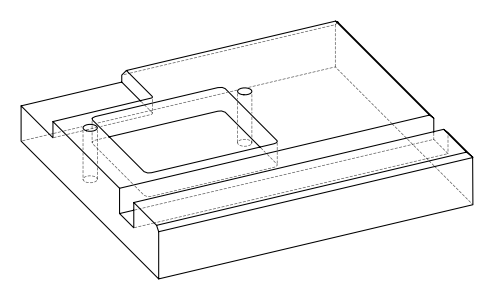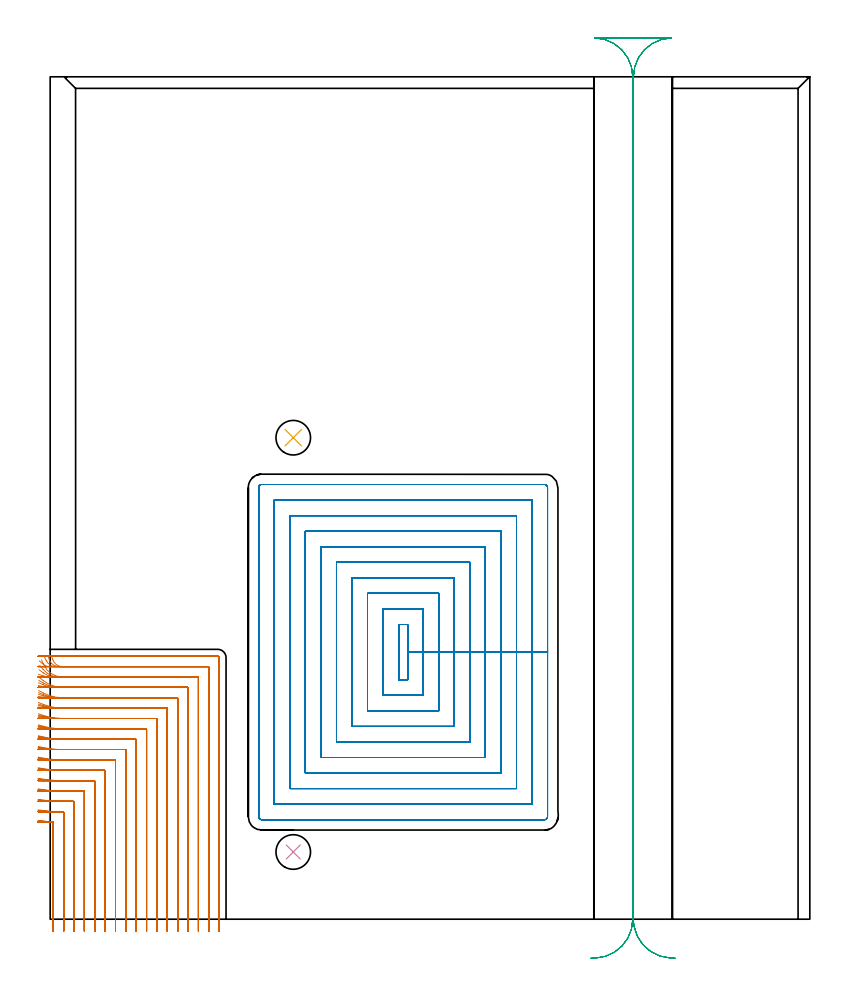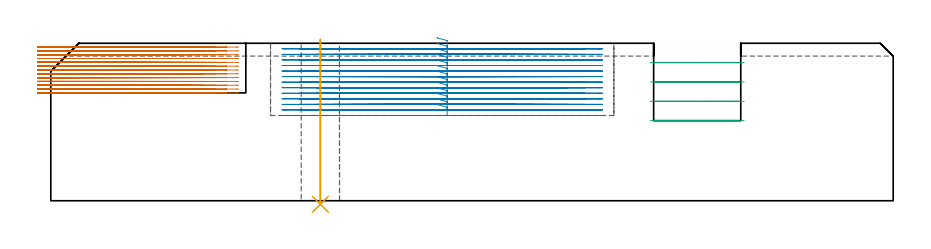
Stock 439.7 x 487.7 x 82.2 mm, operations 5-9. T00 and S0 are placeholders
(PLAN: 9 operations, 4 tool changes, 236.3 min)
(1 AREA_MILL | FG_CHAMFER_SURFACE | UGT0205_001 | 7.46 min | 7069 mm3)
(2 AREA_MILL_1 | FG_CHAMFER_SURFACE_1 | UGT0205_001 | 16.03 min | 36373 mm3)
(3 AREA_MILL_2 | FG_CHAMFER_SURFACE_2 | UGT0205_001 | 2.01 min | 1880 mm3)
(4 AREA_MILL_3 | FG_CHAMFER_SURFACE_3 | UGT0205_001 | 11.81 min | 11172 mm3)
(5 MILL_CORNER_NOTCH_RECTANGULAR | CORNER_NOTCH_RECTANGULAR | NXT0201_009 | Follow Part, ap 2, ae 75% | 80.6 min | 410943 mm3)
(6 MILL_RECTANGULAR_POCKET | POCKET_RECTANGULAR_STRAIGHT | NXT0201_011 | Follow Part, ap 3, ae 75% | 106.94 min | 1389810 mm3)
(7 MILL_RECTANGULAR_SLOT | SLOT_RECTANGULAR | UGT0201_009 | Follow Part, ap 11.25, ae 75% | 10.77 min | 894587 mm3)
(8 INDEXABLE_INSERT_DRILL_THROUGH_HOLE_FROM_SOLID | STEP1HOLE | NXT0302_011 | 0.35 min | 25609 mm3)
(9 INDEXABLE_INSERT_DRILL_THROUGH_HOLE_FROM_SOLID_1 | STEP1HOLE_1 | NXT0302_011 | 0.35 min | 26056 mm3)
(TOOL UGT0205_001 | Chamfer Mill 20 x 3 x 45 deg. | D20 FL50 Z2)
(TOOL NXT0201_009 | ENDMILL 8mm [2P460-0800-NA 1630] | D8 FL26 Z6)
(TOOL NXT0201_011 | ENDMILL 12mm [2P460-1200-NA 1630] | D12 FL38 Z6)
(TOOL UGT0201_009 | End Mill 45 mm | D45 FL63 Z6)
(TOOL NXT0302_011 | Index. Insert Drill 20mm [880-D2000L25-05] | D20 PA176 FL100 Z2)
(OP 5 MILL_CORNER_NOTCH_RECTANGULAR)
G17 G21 G94 G90
T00 M6
G54
G17 G0 G90 X1.8 Y-7. S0 M3
G43 Z92.2 H1
Z80.208
G94 G1 Y-4. F250.
Y55.979 F500.
G3 X1.431 Y56.371 R0.4
G2 X-4. Y56.852 R96.
G1 X-6.98 Y57.201 F250.
G0 Z92.2
X7.8 Y-7.
Z80.208
G1 Y-4.
Y61.806 F500.
G3 X7.406 Y62.2 R0.4
G2 X-4. Y62.895 R90.
G1 X-6.977 Y63.268 F250.
G0 Z92.2
X13.8 Y-7.
Z80.208
G1 Y-4.
Y67.806 F500.
G3 X13.406 Y68.2 R0.4
G1 X7.169
G2 X-4. Y68.946 R84.
G1 X-6.973 Y69.345 F250.
G0 Z92.2
X19.8 Y-7.
Z80.208
G1 Y-4.
Y73.806 F500.
G3 X19.406 Y74.2 R0.4
G1 X7.169
G2 X-4. Y75.004 R78.
G1 X-6.969 Y75.433 F250.
G0 Z92.2
X25.8 Y-7.
Z80.208
G1 Y-4.
Y79.806 F500.
G3 X25.406 Y80.2 R0.4
G1 X7.169
G2 X-4. Y81.072 R72.
G1 X-6.964 Y81.537 F250.
G0 Z92.2
X31.8 Y-7.
Z80.208
G1 Y-4.
Y85.806 F500.
G3 X31.406 Y86.2 R0.4
G1 X7.169
G2 X-4. Y87.152 R66.
G1 X-6.957 Y87.66 F250.
G0 Z92.2
X37.8 Y-7.
Z80.208
G1 Y-4.
Y91.805 F500.
G3 X37.405 Y92.2 R0.4
G1 X7.169
G2 X-4. Y93.249 R60.
G1 X-6.948 Y93.807 F250.
G0 Z92.2
X43.8 Y-7.
Z80.208
G1 Y-4.
Y97.805 F500.
G3 X43.405 Y98.2 R0.4
G1 X7.169
G2 X-4. Y99.368 R54.
G1 X-6.935 Y99.988 F250.
G0 Z92.2
X49.8 Y-7.
Z80.208
G1 Y-4.
Y103.805 F500.
G3 X49.405 Y104.2 R0.4
G1 X7.169
G2 X-4. Y105.518 R48.
G1 X-6.918 Y106.216 F250.
G0 Z92.2
X55.8 Y-7.
Z80.208
G1 Y-4.
Y109.805 F500.
G3 X55.405 Y110.2 R0.4
G1 X7.169
G2 X-4. Y111.712 R42.
G1 X-6.892 Y112.51 F250.
G0 Z92.2
X61.8 Y-7.
Z80.208
G1 Y-4.
Y115.804 F500.
G3 X61.404 Y116.2 R0.4
G1 X7.169
G2 X-4. Y117.976 R36.
G1 X-6.852 Y118.907 F250.
G0 Z92.2
X67.8 Y-7.
Z80.208
G1 Y-4.
Y121.804 F500.
G3 X67.404 Y122.2 R0.4
G1 X7.169
G2 X-4. Y124.357 R30.
G1 X-6.784 Y125.474 F250.
G0 Z92.2
X73.8 Y-7.
Z80.208
G1 Y-4.
Y127.804 F500.
G3 X73.404 Y128.2 R0.4
G1 X7.169
G2 X-4. Y130.957 R24.
G1 X-6.655 Y132.353 F250.
G0 Z92.2
X79.8 Y-7.
Z80.208
G1 Y-4.
Y133.804 F500.
G3 X79.404 Y134.2 R0.4
G1 X7.169
G2 X-4. Y138.084 R18.
G1 X-6.353 Y139.946 F250.
G0 Z92.2
X85.8 Y-7.
Z80.208
G1 Y-4.
Y139.804 F500.
G3 X85.404 Y140.2 R0.4
G1 X7.169
G2 X-3.821 Y147.382 R12.
G1 X-5.026 Y150.13 F250.
G0 Z92.2
X91.8 Y-7.
Z80.208
G1 Y-4.
Y145.803 F500.
G3 X91.403 Y146.2 R0.4
G1 X7.169
G2 X1.512 Y150.2 R6.
G1 X1.012 Y151.614 F250.
G0 Z92.2
X97.8 Y-7.
Z80.208
G1 Y-4.
Y151.4 F500.
G3 X97. Y152.2 R0.8
G1 X7.169
X4.169 F250.
G0 Z92.2
X1.8 Y-7.
Z78.215
G1 Y-4.
Y55.881 F500.
G3 X1.422 Y56.273 R0.4
G2 X-4. Y56.64 R96.
G1 X-6.986 Y56.926 F250.
G0 Z92.2
X7.8 Y-7.
Z78.215
G1 Y-4.
Y61.806 F500.
G3 X7.406 Y62.2 R0.4
G1 X5.176
G2 X-4. Y62.669 R90.
G1 X-6.984 Y62.975 F250.
G0 Z92.2
X13.8 Y-7.
Z78.215
G1 Y-4.
Y67.806 F500.
G3 X13.406 Y68.2 R0.4
G1 X5.176
G2 X-4. Y68.703 R84.
G1 X-6.982 Y69.03 F250.
G0 Z92.2
X19.8 Y-7.
Z78.215
G1 Y-4.
Y73.806 F500.
G3 X19.406 Y74.2 R0.4
G1 X5.176
G2 X-4. Y74.742 R78.
G1 X-6.979 Y75.094 F250.
G0 Z92.2
X25.8 Y-7.
Z78.215
G1 Y-4.
Y79.806 F500.
G3 X25.406 Y80.2 R0.4
G1 X5.176
G2 X-4. Y80.787 R72.
G1 X-6.976 Y81.169 F250.
G0 Z92.2
X31.8 Y-7.
Z78.215
G1 Y-4.
Y85.806 F500.
G3 X31.406 Y86.2 R0.4
G1 X5.176
G2 X-4. Y86.841 R66.
G1 X-6.971 Y87.258 F250.
G0 Z92.2
X37.8 Y-7.
Z78.215
G1 Y-4.
Y91.805 F500.
G3 X37.405 Y92.2 R0.4
G1 X5.176
G2 X-4. Y92.906 R60.
G1 X-6.965 Y93.365 F250.
G0 Z92.2
X43.8 Y-7.
Z78.215
G1 Y-4.
Y97.805 F500.
G3 X43.405 Y98.2 R0.4
G1 X5.176
G2 X-4. Y98.985 R54.
G1 X-6.956 Y99.495 F250.
G0 Z92.2
X49.8 Y-7.
Z78.215
G1 Y-4.
Y103.805 F500.
G3 X49.405 Y104.2 R0.4
G1 X5.176
G2 X-4. Y105.085 R48.
G1 X-6.945 Y105.659 F250.
G0 Z92.2
X55.8 Y-7.
Z78.215
G1 Y-4.
Y109.805 F500.
G3 X55.405 Y110.2 R0.4
G1 X5.176
G2 X-4. Y111.215 R42.
G1 X-6.928 Y111.87 F250.
G0 Z92.2
X61.8 Y-7.
Z78.215
G1 Y-4.
Y115.804 F500.
G3 X61.404 Y116.2 R0.4
G1 X5.176
G2 X-4. Y117.389 R36.
G1 X-6.901 Y118.154 F250.
G0 Z92.2
X67.8 Y-7.
Z78.215
G1 Y-4.
Y121.804 F500.
G3 X67.404 Y122.2 R0.4
G1 X5.176
G2 X-4. Y123.638 R30.
G1 X-6.856 Y124.555 F250.
G0 Z92.2
X73.8 Y-7.
Z78.215
G1 Y-4.
Y127.804 F500.
G3 X73.404 Y128.2 R0.4
G1 X5.176
G2 X-4. Y130.023 R24.
G1 X-6.772 Y131.17 F250.
G0 Z92.2
X79.8 Y-7.
Z78.215
G1 Y-4.
Y133.804 F500.
G3 X79.404 Y134.2 R0.4
G1 X5.176
G2 X-4. Y136.714 R18.
G1 X-6.581 Y138.244 F250.
G0 Z92.2
X85.8 Y-7.
Z78.215
G1 Y-4.
Y139.804 F500.
G3 X85.404 Y140.2 R0.4
G1 X5.176
G2 X-4. Y144.466 R12.
G1 X-5.933 Y146.76 F250.
G0 Z92.2
X91.8 Y-7.
Z78.215
G1 Y-4.
Y145.803 F500.
G3 X91.403 Y146.2 R0.4
G1 X5.176
G2 X-0.471 Y150.172 R6.
G1 X-0.978 Y151.584 F250.
G0 Z92.2
X97.8 Y-7.
Z78.215
G1 Y-4.
Y151.4 F500.
G3 X97. Y152.2 R0.8
G1 X5.176
X2.176 F250.
G0 Z92.2
X1.8 Y-7.
Z76.223
G1 Y-4.
Y55.823 F500.
G3 X1.414 Y56.216 R0.4
G2 X-4. Y56.468 R96.
G1 X-6.992 Y56.693 F250.
G0 Z92.2
X7.8 Y-7.
Z76.223
G1 Y-4.
Y61.806 F500.
G3 X7.406 Y62.2 R0.4
G1 X3.173
G2 X-4. Y62.486 R90.
G1 X-6.99 Y62.725 F250.
G0 Z92.2
X13.8 Y-7.
Z76.223
G1 Y-4.
Y67.806 F500.
G3 X13.406 Y68.2 R0.4
G1 X3.173
G2 X-4. Y68.507 R84.
G1 X-6.989 Y68.763 F250.
G0 Z92.2
X19.8 Y-7.
Z76.223
G1 Y-4.
Y73.806 F500.
G3 X19.406 Y74.2 R0.4
G1 X3.173
G2 X-4. Y74.531 R78.
G1 X-6.987 Y74.806 F250.
G0 Z92.2
X25.8 Y-7.
Z76.223
G1 Y-4.
Y79.806 F500.
G3 X25.406 Y80.2 R0.4
G1 X3.173
G2 X-4. Y80.558 R72.
G1 X-6.985 Y80.857 F250.
G0 Z92.2
X31.8 Y-7.
Z76.223
G1 Y-4.
Y85.806 F500.
G3 X31.406 Y86.2 R0.4
G1 X3.173
G2 X-4. Y86.591 R66.
G1 X-6.982 Y86.917 F250.
G0 Z92.2
X37.8 Y-7.
Z76.223
G1 Y-4.
Y91.805 F500.
G3 X37.405 Y92.2 R0.4
G1 X3.173
G2 X-4. Y92.63 R60.
G1 X-6.978 Y92.989 F250.
G0 Z92.2
X43.8 Y-7.
Z76.223
G1 Y-4.
Y97.805 F500.
G3 X43.405 Y98.2 R0.4
G1 X3.173
G2 X-4. Y98.679 R54.
G1 X-6.973 Y99.077 F250.
G0 Z92.2
X49.8 Y-7.
Z76.223
G1 Y-4.
Y103.805 F500.
G3 X49.405 Y104.2 R0.4
G1 X3.173
G2 X-4. Y104.739 R48.
G1 X-6.966 Y105.187 F250.
G0 Z92.2
X55.8 Y-7.
Z76.223
G1 Y-4.
Y109.805 F500.
G3 X55.405 Y110.2 R0.4
G1 X3.173
G2 X-4. Y110.817 R42.
G1 X-6.956 Y111.329 F250.
G0 Z92.2
X61.8 Y-7.
Z76.223
G1 Y-4.
Y115.804 F500.
G3 X61.404 Y116.2 R0.4
G1 X3.173
G2 X-4. Y116.922 R36.
G1 X-6.94 Y117.52 F250.
G0 Z92.2
X67.8 Y-7.
Z76.223
G1 Y-4.
Y121.804 F500.
G3 X67.404 Y122.2 R0.4
G1 X3.173
G2 X-4. Y123.07 R30.
G1 X-6.913 Y123.787 F250.
G0 Z92.2
X73.8 Y-7.
Z76.223
G1 Y-4.
Y127.804 F500.
G3 X73.404 Y128.2 R0.4
G1 X3.173
G2 X-4. Y129.297 R24.
G1 X-6.863 Y130.194 F250.
G0 Z92.2
X79.8 Y-7.
Z76.223
G1 Y-4.
Y133.804 F500.
G3 X79.404 Y134.2 R0.4
G1 X3.173
G2 X-4. Y135.691 R18.
G1 X-6.752 Y136.886 F250.
G0 Z92.2
X85.8 Y-7.
Z76.223
G1 Y-4.
Y139.804 F500.
G3 X85.404 Y140.2 R0.4
G1 X3.173
G2 X-4. Y142.58 R12.
G1 X-6.405 Y144.373 F250.
G0 Z92.2
X91.8 Y-7.
Z76.223
G1 Y-4.
Y145.803 F500.
G3 X91.403 Y146.2 R0.4
G1 X3.173
G2 X-2.228 Y149.587 R6.
G1 X-3.535 Y152.287 F250.
G0 Z92.2
X97.8 Y-7.
Z76.223
G1 Y-4.
Y151.4 F500.
G3 X97. Y152.2 R0.8
G1 X3.173
X0.173 F250.
G0 Z92.2
X1.8 Y-7.
Z74.231
G1 Y-4.
Y55.807 F500.
G3 X1.407 Y56.2 R0.4
G1 X-0.167
G2 X-4. Y56.277 R96.
G1 X-6.998 Y56.396 F250.
G0 Z92.2
X7.8 Y-7.
Z74.231
G1 Y-4.
Y61.806 F500.
G3 X7.406 Y62.2 R0.4
G1 X-0.167
G2 X-4. Y62.282 R90.
G1 X-6.997 Y62.409 F250.
G0 Z92.2
X13.8 Y-7.
Z74.231
G1 Y-4.
Y67.806 F500.
G3 X13.406 Y68.2 R0.4
G1 X-0.167
G2 X-4. Y68.288 R84.
G1 X-6.997 Y68.424 F250.
G0 Z92.2
X19.8 Y-7.
Z74.231
G1 Y-4.
Y73.806 F500.
G3 X19.406 Y74.2 R0.4
G1 X-0.167
G2 X-4. Y74.294 R78.
G1 X-6.996 Y74.442 F250.
G0 Z92.2
X25.8 Y-7.
Z74.231
G1 Y-4.
Y79.806 F500.
G3 X25.406 Y80.2 R0.4
G1 X-0.167
G2 X-4. Y80.302 R72.
G1 X-6.996 Y80.462 F250.
G0 Z92.2
X31.8 Y-7.
Z74.231
G1 Y-4.
Y85.806 F500.
G3 X31.406 Y86.2 R0.4
G1 X-0.167
G2 X-4. Y86.311 R66.
G1 X-6.995 Y86.486 F250.
G0 Z92.2
X37.8 Y-7.
Z74.231
G1 Y-4.
Y91.805 F500.
G3 X37.405 Y92.2 R0.4
G1 X-0.167
G2 X-4. Y92.323 R60.
G1 X-6.994 Y92.514 F250.
G0 Z92.2
X43.8 Y-7.
Z74.231
G1 Y-4.
Y97.805 F500.
G3 X43.405 Y98.2 R0.4
G1 X-0.167
G2 X-4. Y98.336 R54.
G1 X-6.992 Y98.549 F250.
G0 Z92.2
X49.8 Y-7.
Z74.231
G1 Y-4.
Y103.805 F500.
G3 X49.405 Y104.2 R0.4
G1 X-0.167
G2 X-4. Y104.353 R48.
G1 X-6.99 Y104.593 F250.
G0 Z92.2
X55.8 Y-7.
Z74.231
G1 Y-4.
Y109.805 F500.
G3 X55.405 Y110.2 R0.4
G1 X-0.167
G2 X-4. Y110.375 R42.
G1 X-6.987 Y110.649 F250.
G0 Z92.2
X61.8 Y-7.
Z74.231
G1 Y-4.
Y115.804 F500.
G3 X61.404 Y116.2 R0.4
G1 X-0.167
G2 X-4. Y116.405 R36.
G1 X-6.983 Y116.724 F250.
G0 Z92.2
X67.8 Y-7.
Z74.231
G1 Y-4.
Y121.804 F500.
G3 X67.404 Y122.2 R0.4
G1 X-0.167
G2 X-4. Y122.446 R30.
G1 X-6.975 Y122.829 F250.
G0 Z92.2
X73.8 Y-7.
Z74.231
G1 Y-4.
Y127.804 F500.
G3 X73.404 Y128.2 R0.4
G1 X-0.167
G2 X-4. Y128.508 R24.
G1 X-6.961 Y128.987 F250.
G0 Z92.2
X79.8 Y-7.
Z74.231
G1 Y-4.
Y133.804 F500.
G3 X79.404 Y134.2 R0.4
G1 X-0.167
G2 X-4. Y134.613 R18.
G1 X-6.931 Y135.252 F250.
G0 Z92.2
X85.8 Y-7.
Z74.231
G1 Y-4.
Y139.804 F500.
G3 X85.404 Y140.2 R0.4
G1 X-0.167
G2 X-4. Y140.829 R12.
G1 X-6.843 Y141.787 F250.
G0 Z92.2
X91.8 Y-7.
Z74.231
G1 Y-4.
Y145.803 F500.
G3 X91.403 Y146.2 R0.4
G1 X-0.167
G2 X-4. Y147.584 R6.
G1 X-6.308 Y149.501 F250.
G0 Z92.2
X97.8 Y-7.
Z74.231
G1 Y-4.
Y151.4 F500.
G3 X97. Y152.2 R0.8
G1 X-0.167
X-3.167 F250.
G0 Z92.2
X1.8 Y-7.
Z72.238
G1 Y-4.
Y55.807 F500.
G3 X1.407 Y56.2 R0.4
G1 X-3.409
G2 X-4. Y56.202 R96.
G1 X-7. Y56.22 F250.
G0 Z92.2
X7.8 Y-7.
Z72.238
G1 Y-4.
Y61.806 F500.
G3 X7.407 Y62.2 R0.4
G1 X-3.409
G2 X-4. Y62.202 R90.
G1 X-7. Y62.222 F250.
G0 Z92.2
X13.8 Y-7.
Z72.238
G1 Y-4.
Y67.806 F500.
G3 X13.406 Y68.2 R0.4
G1 X-3.409
G2 X-4. Y68.202 R84.
G1 X-7. Y68.223 F250.
G0 Z92.2
X19.8 Y-7.
Z72.238
G1 Y-4.
Y73.806 F500.
G3 X19.406 Y74.2 R0.4
G1 X-3.409
G2 X-4. Y74.202 R78.
G1 X-7. Y74.225 F250.
G0 Z92.2
X25.8 Y-7.
Z72.238
G1 Y-4.
Y79.806 F500.
G3 X25.406 Y80.2 R0.4
G1 X-3.409
G2 X-4. Y80.202 R72.
G1 X-7. Y80.227 F250.
G0 Z92.2
X31.8 Y-7.
Z72.238
G1 Y-4.
Y85.806 F500.
G3 X31.406 Y86.2 R0.4
G1 X-3.409
G2 X-4. Y86.203 R66.
G1 X-7. Y86.23 F250.
G0 Z92.2
X37.8 Y-7.
Z72.238
G1 Y-4.
Y91.805 F500.
G3 X37.405 Y92.2 R0.4
G1 X-3.409
G2 X-4. Y92.203 R60.
G1 X-7. Y92.232 F250.
G0 Z92.2
X43.8 Y-7.
Z72.238
G1 Y-4.
Y97.805 F500.
G3 X43.405 Y98.2 R0.4
G1 X-3.409
G2 X-4. Y98.203 R54.
G1 X-7. Y98.236 F250.
G0 Z92.2
X49.8 Y-7.
Z72.238
G1 Y-4.
Y103.805 F500.
G3 X49.405 Y104.2 R0.4
G1 X-3.409
G2 X-4. Y104.204 R48.
G1 X-7. Y104.241 F250.
G0 Z92.2
X55.8 Y-7.
Z72.238
G1 Y-4.
Y109.805 F500.
G3 X55.405 Y110.2 R0.4
G1 X-3.409
G2 X-4. Y110.204 R42.
G1 X-7. Y110.246 F250.
G0 Z92.2
X61.8 Y-7.
Z72.238
G1 Y-4.
Y115.804 F500.
G3 X61.404 Y116.2 R0.4
G1 X-3.409
G2 X-4. Y116.205 R36.
G1 X-7. Y116.254 F250.
G0 Z92.2
X67.8 Y-7.
Z72.238
G1 Y-4.
Y121.804 F500.
G3 X67.404 Y122.2 R0.4
G1 X-3.409
G2 X-4. Y122.206 R30.
G1 X-6.999 Y122.265 F250.
G0 Z92.2
X73.8 Y-7.
Z72.238
G1 Y-4.
Y127.804 F500.
G3 X73.404 Y128.2 R0.4
G1 X-3.409
G2 X-4. Y128.207 R24.
G1 X-6.999 Y128.281 F250.
G0 Z92.2
X79.8 Y-7.
Z72.238
G1 Y-4.
Y133.804 F500.
G3 X79.404 Y134.2 R0.4
G1 X-3.409
G2 X-4. Y134.21 R18.
G1 X-6.998 Y134.308 F250.
G0 Z92.2
X85.8 Y-7.
Z72.238
G1 Y-4.
Y139.804 F500.
G3 X85.404 Y140.2 R0.4
G1 X-3.409
G2 X-4. Y140.215 R12.
G1 X-6.996 Y140.362 F250.
G0 Z92.2
X91.8 Y-7.
Z72.238
G1 Y-4.
Y145.803 F500.
G3 X91.403 Y146.2 R0.4
G1 X-3.409
G2 X-4. Y146.229 R6.
G1 X-6.985 Y146.525 F250.
G0 Z92.2
X97.8 Y-7.
Z72.238
G1 Y-4.
Y151.4 F500.
G3 X97. Y152.2 R0.8
G1 X-3.409
X-6.409 F250.
G0 Z92.2
X1.8 Y-7.
Z70.246
G1 Y-4.
Y55.807 F500.
G3 X1.407 Y56.2 R0.4
G1 X-4.
X-7. F250.
G0 Z92.2
X7.8 Y-7.
Z70.246
G1 Y-4.
Y61.807 F500.
G3 X7.406 Y62.2 R0.4
G1 X-4.
X-7. F250.
G0 Z92.2
X13.8 Y-7.
Z70.246
G1 Y-4.
Y67.806 F500.
G3 X13.406 Y68.2 R0.4
G1 X-4.
X-7. F250.
G0 Z92.2
X19.8 Y-7.
Z70.246
G1 Y-4.
Y73.806 F500.
G3 X19.406 Y74.2 R0.4
G1 X-4.
X-7. F250.
G0 Z92.2
X25.8 Y-7.
Z70.246
G1 Y-4.
Y79.806 F500.
G3 X25.406 Y80.2 R0.4
G1 X-4.
X-7. F250.
G0 Z92.2
X31.8 Y-7.
Z70.246
G1 Y-4.
Y85.806 F500.
G3 X31.406 Y86.2 R0.4
G1 X-4.
X-7. F250.
G0 Z92.2
X37.8 Y-7.
Z70.246
G1 Y-4.
Y91.805 F500.
G3 X37.405 Y92.2 R0.4
G1 X-4.
X-7. F250.
G0 Z92.2
X43.8 Y-7.
Z70.246
G1 Y-4.
Y97.805 F500.
G3 X43.405 Y98.2 R0.4
G1 X-4.
X-7. F250.
G0 Z92.2
X49.8 Y-7.
Z70.246
G1 Y-4.
Y103.805 F500.
G3 X49.405 Y104.2 R0.4
G1 X-4.
X-7. F250.
G0 Z92.2
X55.8 Y-7.
Z70.246
G1 Y-4.
Y109.805 F500.
G3 X55.405 Y110.2 R0.4
G1 X-4.
X-7. F250.
G0 Z92.2
X61.8 Y-7.
Z70.246
G1 Y-4.
Y115.804 F500.
G3 X61.404 Y116.2 R0.4
G1 X-4.
X-7. F250.
G0 Z92.2
X67.8 Y-7.
Z70.246
G1 Y-4.
Y121.804 F500.
G3 X67.404 Y122.2 R0.4
G1 X-4.
X-7. F250.
G0 Z92.2
X73.8 Y-7.
Z70.246
G1 Y-4.
Y127.804 F500.
G3 X73.404 Y128.2 R0.4
G1 X-4.
X-7. F250.
G0 Z92.2
X79.8 Y-7.
Z70.246
G1 Y-4.
Y133.804 F500.
G3 X79.404 Y134.2 R0.4
G1 X-4.
X-7. F250.
G0 Z92.2
X85.8 Y-7.
Z70.246
G1 Y-4.
Y139.804 F500.
G3 X85.404 Y140.2 R0.4
G1 X-4.
X-7. F250.
G0 Z92.2
X91.8 Y-7.
Z70.246
G1 Y-4.
Y145.803 F500.
G3 X91.403 Y146.2 R0.4
G1 X-4.
X-7. F250.
G0 Z92.2
X97.8 Y-7.
Z70.246
G1 Y-4.
Y151.4 F500.
G3 X97. Y152.2 R0.8
G1 X-4.
X-7. F250.
G0 Z92.2
X1.8 Y-7.
Z68.254
G1 Y-4.
Y55.807 F500.
G3 X1.407 Y56.2 R0.4
G1 X-4.
X-7. F250.
G0 Z92.2
X7.8 Y-7.
Z68.254
G1 Y-4.
Y61.807 F500.
G3 X7.406 Y62.2 R0.4
G1 X-4.
X-7. F250.
G0 Z92.2
X13.8 Y-7.
Z68.254
G1 Y-4.
Y67.806 F500.
G3 X13.406 Y68.2 R0.4
G1 X-4.
X-7. F250.
G0 Z92.2
X19.8 Y-7.
Z68.254
G1 Y-4.
Y73.806 F500.
G3 X19.406 Y74.2 R0.4
G1 X-4.
X-7. F250.
G0 Z92.2
X25.8 Y-7.
Z68.254
G1 Y-4.
Y79.806 F500.
G3 X25.406 Y80.2 R0.4
G1 X-4.
X-7. F250.
G0 Z92.2
X31.8 Y-7.
Z68.254
G1 Y-4.
Y85.806 F500.
G3 X31.406 Y86.2 R0.4
G1 X-4.
X-7. F250.
G0 Z92.2
X37.8 Y-7.
Z68.254
G1 Y-4.
Y91.805 F500.
G3 X37.405 Y92.2 R0.4
G1 X-4.
X-7. F250.
G0 Z92.2
X43.8 Y-7.
Z68.254
G1 Y-4.
Y97.805 F500.
G3 X43.405 Y98.2 R0.4
G1 X-4.
X-7. F250.
G0 Z92.2
X49.8 Y-7.
Z68.254
G1 Y-4.
Y103.805 F500.
G3 X49.405 Y104.2 R0.4
G1 X-4.
X-7. F250.
G0 Z92.2
X55.8 Y-7.
Z68.254
G1 Y-4.
Y109.805 F500.
G3 X55.405 Y110.2 R0.4
G1 X-4.
X-7. F250.
G0 Z92.2
X61.8 Y-7.
Z68.254
G1 Y-4.
Y115.804 F500.
G3 X61.404 Y116.2 R0.4
G1 X-4.
X-7. F250.
G0 Z92.2
X67.8 Y-7.
Z68.254
G1 Y-4.
Y121.804 F500.
G3 X67.404 Y122.2 R0.4
G1 X-4.
X-7. F250.
G0 Z92.2
X73.8 Y-7.
Z68.254
G1 Y-4.
Y127.804 F500.
G3 X73.404 Y128.2 R0.4
G1 X-4.
X-7. F250.
G0 Z92.2
X79.8 Y-7.
Z68.254
G1 Y-4.
Y133.804 F500.
G3 X79.404 Y134.2 R0.4
G1 X-4.
X-7. F250.
G0 Z92.2
X85.8 Y-7.
Z68.254
G1 Y-4.
Y139.804 F500.
G3 X85.404 Y140.2 R0.4
G1 X-4.
X-7. F250.
G0 Z92.2
X91.8 Y-7.
Z68.254
G1 Y-4.
Y145.803 F500.
G3 X91.403 Y146.2 R0.4
G1 X-4.
X-7. F250.
G0 Z92.2
X97.8 Y-7.
Z68.254
G1 Y-4.
Y151.4 F500.
G3 X97. Y152.2 R0.8
G1 X-4.
X-7. F250.
G0 Z92.2
X1.8 Y-7.
Z66.261
G1 Y-4.
Y55.807 F500.
G3 X1.407 Y56.2 R0.4
G1 X-4.
X-7. F250.
G0 Z92.2
X7.8 Y-7.
Z66.261
G1 Y-4.
Y61.806 F500.
G3 X7.407 Y62.2 R0.4
G1 X-4.
X-7. F250.
G0 Z92.2
X13.8 Y-7.
Z66.261
G1 Y-4.
Y67.806 F500.
G3 X13.406 Y68.2 R0.4
G1 X-4.
X-7. F250.
G0 Z92.2
X19.8 Y-7.
Z66.261
G1 Y-4.
Y73.806 F500.
G3 X19.406 Y74.2 R0.4
G1 X-4.
X-7. F250.
G0 Z92.2
X25.8 Y-7.
Z66.261
G1 Y-4.
Y79.806 F500.
G3 X25.406 Y80.2 R0.4
G1 X-4.
X-7. F250.
G0 Z92.2
X31.8 Y-7.
Z66.261
G1 Y-4.
Y85.806 F500.
G3 X31.406 Y86.2 R0.4
G1 X-4.
X-7. F250.
G0 Z92.2
X37.8 Y-7.
Z66.261
G1 Y-4.
Y91.805 F500.
G3 X37.405 Y92.2 R0.4
G1 X-4.
X-7. F250.
G0 Z92.2
X43.8 Y-7.
Z66.261
G1 Y-4.
Y97.805 F500.
G3 X43.405 Y98.2 R0.4
G1 X-4.
X-7. F250.
G0 Z92.2
X49.8 Y-7.
Z66.261
G1 Y-4.
Y103.805 F500.
G3 X49.405 Y104.2 R0.4
G1 X-4.
X-7. F250.
G0 Z92.2
X55.8 Y-7.
Z66.261
G1 Y-4.
Y109.805 F500.
G3 X55.405 Y110.2 R0.4
G1 X-4.
X-7. F250.
G0 Z92.2
X61.8 Y-7.
Z66.261
G1 Y-4.
Y115.804 F500.
G3 X61.404 Y116.2 R0.4
G1 X-4.
X-7. F250.
G0 Z92.2
X67.8 Y-7.
Z66.261
G1 Y-4.
Y121.804 F500.
G3 X67.404 Y122.2 R0.4
G1 X-4.
X-7. F250.
G0 Z92.2
X73.8 Y-7.
Z66.261
G1 Y-4.
Y127.804 F500.
G3 X73.404 Y128.2 R0.4
G1 X-4.
X-7. F250.
G0 Z92.2
X79.8 Y-7.
Z66.261
G1 Y-4.
Y133.804 F500.
G3 X79.404 Y134.2 R0.4
G1 X-4.
X-7. F250.
G0 Z92.2
X85.8 Y-7.
Z66.261
G1 Y-4.
Y139.804 F500.
G3 X85.404 Y140.2 R0.4
G1 X-4.
X-7. F250.
G0 Z92.2
X91.8 Y-7.
Z66.261
G1 Y-4.
Y145.803 F500.
G3 X91.403 Y146.2 R0.4
G1 X-4.
X-7. F250.
G0 Z92.2
X97.8 Y-7.
Z66.261
G1 Y-4.
Y151.4 F500.
G3 X97. Y152.2 R0.8
G1 X-4.
X-7. F250.
G0 Z92.2
X1.8 Y-7.
Z64.269
G1 Y-4.
Y55.807 F500.
G3 X1.407 Y56.2 R0.4
G1 X-4.
X-7. F250.
G0 Z92.2
X7.8 Y-7.
Z64.269
G1 Y-4.
Y61.806 F500.
G3 X7.407 Y62.2 R0.4
G1 X-4.
X-7. F250.
G0 Z92.2
X13.8 Y-7.
Z64.269
G1 Y-4.
Y67.806 F500.
G3 X13.406 Y68.2 R0.4
G1 X-4.
X-7. F250.
G0 Z92.2
X19.8 Y-7.
Z64.269
G1 Y-4.
Y73.806 F500.
G3 X19.406 Y74.2 R0.4
G1 X-4.
X-7. F250.
G0 Z92.2
X25.8 Y-7.
Z64.269
G1 Y-4.
Y79.806 F500.
G3 X25.406 Y80.2 R0.4
G1 X-4.
X-7. F250.
G0 Z92.2
X31.8 Y-7.
Z64.269
G1 Y-4.
Y85.806 F500.
G3 X31.406 Y86.2 R0.4
G1 X-4.
X-7. F250.
G0 Z92.2
X37.8 Y-7.
Z64.269
G1 Y-4.
Y91.805 F500.
G3 X37.405 Y92.2 R0.4
G1 X-4.
X-7. F250.
G0 Z92.2
X43.8 Y-7.
Z64.269
G1 Y-4.
Y97.805 F500.
G3 X43.405 Y98.2 R0.4
G1 X-4.
X-7. F250.
G0 Z92.2
X49.8 Y-7.
Z64.269
G1 Y-4.
Y103.805 F500.
G3 X49.405 Y104.2 R0.4
G1 X-4.
X-7. F250.
G0 Z92.2
X55.8 Y-7.
Z64.269
G1 Y-4.
Y109.805 F500.
G3 X55.405 Y110.2 R0.4
G1 X-4.
X-7. F250.
G0 Z92.2
X61.8 Y-7.
Z64.269
G1 Y-4.
Y115.804 F500.
G3 X61.404 Y116.2 R0.4
G1 X-4.
X-7. F250.
G0 Z92.2
X67.8 Y-7.
Z64.269
G1 Y-4.
Y121.804 F500.
G3 X67.404 Y122.2 R0.4
G1 X-4.
X-7. F250.
G0 Z92.2
X73.8 Y-7.
Z64.269
G1 Y-4.
Y127.804 F500.
G3 X73.404 Y128.2 R0.4
G1 X-4.
X-7. F250.
G0 Z92.2
X79.8 Y-7.
Z64.269
G1 Y-4.
Y133.804 F500.
G3 X79.404 Y134.2 R0.4
G1 X-4.
X-7. F250.
G0 Z92.2
X85.8 Y-7.
Z64.269
G1 Y-4.
Y139.804 F500.
G3 X85.404 Y140.2 R0.4
G1 X-4.
X-7. F250.
G0 Z92.2
X91.8 Y-7.
Z64.269
G1 Y-4.
Y145.803 F500.
G3 X91.403 Y146.2 R0.4
G1 X-4.
X-7. F250.
G0 Z92.2
X97.8 Y-7.
Z64.269
G1 Y-4.
Y151.4 F500.
G3 X97. Y152.2 R0.8
G1 X-4.
X-7. F250.
G0 Z92.2
X1.8 Y-7.
Z62.277
G1 Y-4.
Y55.807 F500.
G3 X1.407 Y56.2 R0.4
G1 X-4.
X-7. F250.
G0 Z92.2
X7.8 Y-7.
Z62.277
G1 Y-4.
Y61.806 F500.
G3 X7.407 Y62.2 R0.4
G1 X-4.
X-7. F250.
G0 Z92.2
X13.8 Y-7.
Z62.277
G1 Y-4.
Y67.806 F500.
G3 X13.406 Y68.2 R0.4
G1 X-4.
X-7. F250.
G0 Z92.2
X19.8 Y-7.
Z62.277
G1 Y-4.
Y73.806 F500.
G3 X19.406 Y74.2 R0.4
G1 X-4.
X-7. F250.
G0 Z92.2
X25.8 Y-7.
Z62.277
G1 Y-4.
Y79.806 F500.
G3 X25.406 Y80.2 R0.4
G1 X-4.
X-7. F250.
G0 Z92.2
X31.8 Y-7.
Z62.277
G1 Y-4.
Y85.806 F500.
G3 X31.406 Y86.2 R0.4
G1 X-4.
X-7. F250.
G0 Z92.2
X37.8 Y-7.
Z62.277
G1 Y-4.
Y91.805 F500.
G3 X37.405 Y92.2 R0.4
G1 X-4.
X-7. F250.
G0 Z92.2
X43.8 Y-7.
Z62.277
G1 Y-4.
Y97.805 F500.
G3 X43.405 Y98.2 R0.4
G1 X-4.
X-7. F250.
G0 Z92.2
X49.8 Y-7.
Z62.277
G1 Y-4.
Y103.805 F500.
G3 X49.405 Y104.2 R0.4
G1 X-4.
X-7. F250.
G0 Z92.2
X55.8 Y-7.
Z62.277
G1 Y-4.
Y109.805 F500.
G3 X55.405 Y110.2 R0.4
G1 X-4.
X-7. F250.
G0 Z92.2
X61.8 Y-7.
Z62.277
G1 Y-4.
Y115.804 F500.
G3 X61.404 Y116.2 R0.4
G1 X-4.
X-7. F250.
G0 Z92.2
X67.8 Y-7.
Z62.277
G1 Y-4.
Y121.804 F500.
G3 X67.404 Y122.2 R0.4
G1 X-4.
X-7. F250.
G0 Z92.2
X73.8 Y-7.
Z62.277
G1 Y-4.
Y127.804 F500.
G3 X73.404 Y128.2 R0.4
G1 X-4.
X-7. F250.
G0 Z92.2
X79.8 Y-7.
Z62.277
G1 Y-4.
Y133.804 F500.
G3 X79.404 Y134.2 R0.4
G1 X-4.
X-7. F250.
G0 Z92.2
X85.8 Y-7.
Z62.277
G1 Y-4.
Y139.804 F500.
G3 X85.404 Y140.2 R0.4
G1 X-4.
X-7. F250.
G0 Z92.2
X91.8 Y-7.
Z62.277
G1 Y-4.
Y145.803 F500.
G3 X91.403 Y146.2 R0.4
G1 X-4.
X-7. F250.
G0 Z92.2
X97.8 Y-7.
Z62.277
G1 Y-4.
Y151.4 F500.
G3 X97. Y152.2 R0.8
G1 X-4.
X-7. F250.
G0 Z92.2
X1.8 Y-7.
Z60.285
G1 Y-4.
Y55.807 F500.
G3 X1.407 Y56.2 R0.4
G1 X-4.
X-7. F250.
G0 Z92.2
X7.8 Y-7.
Z60.285
G1 Y-4.
Y61.806 F500.
G3 X7.407 Y62.2 R0.4
G1 X-4.
X-7. F250.
G0 Z92.2
X13.8 Y-7.
Z60.285
G1 Y-4.
Y67.806 F500.
G3 X13.406 Y68.2 R0.4
G1 X-4.
X-7. F250.
G0 Z92.2
X19.8 Y-7.
Z60.285
G1 Y-4.
Y73.806 F500.
G3 X19.406 Y74.2 R0.4
G1 X-4.
X-7. F250.
G0 Z92.2
X25.8 Y-7.
Z60.285
G1 Y-4.
Y79.806 F500.
G3 X25.406 Y80.2 R0.4
G1 X-4.
X-7. F250.
G0 Z92.2
X31.8 Y-7.
Z60.285
G1 Y-4.
Y85.806 F500.
G3 X31.406 Y86.2 R0.4
G1 X-4.
X-7. F250.
G0 Z92.2
X37.8 Y-7.
Z60.285
G1 Y-4.
Y91.805 F500.
G3 X37.405 Y92.2 R0.4
G1 X-4.
X-7. F250.
G0 Z92.2
X43.8 Y-7.
Z60.285
G1 Y-4.
Y97.805 F500.
G3 X43.405 Y98.2 R0.4
G1 X-4.
X-7. F250.
G0 Z92.2
X49.8 Y-7.
Z60.285
G1 Y-4.
Y103.805 F500.
G3 X49.405 Y104.2 R0.4
G1 X-4.
X-7. F250.
G0 Z92.2
X55.8 Y-7.
Z60.285
G1 Y-4.
Y109.805 F500.
G3 X55.405 Y110.2 R0.4
G1 X-4.
X-7. F250.
G0 Z92.2
X61.8 Y-7.
Z60.285
G1 Y-4.
Y115.804 F500.
G3 X61.404 Y116.2 R0.4
G1 X-4.
X-7. F250.
G0 Z92.2
X67.8 Y-7.
Z60.285
G1 Y-4.
Y121.804 F500.
G3 X67.404 Y122.2 R0.4
G1 X-4.
X-7. F250.
G0 Z92.2
X73.8 Y-7.
Z60.285
G1 Y-4.
Y127.804 F500.
G3 X73.404 Y128.2 R0.4
G1 X-4.
X-7. F250.
G0 Z92.2
X79.8 Y-7.
Z60.285
G1 Y-4.
Y133.804 F500.
G3 X79.404 Y134.2 R0.4
G1 X-4.
X-7. F250.
G0 Z92.2
X85.8 Y-7.
Z60.285
G1 Y-4.
Y139.804 F500.
G3 X85.404 Y140.2 R0.4
G1 X-4.
X-7. F250.
G0 Z92.2
X91.8 Y-7.
Z60.285
G1 Y-4.
Y145.803 F500.
G3 X91.403 Y146.2 R0.4
G1 X-4.
X-7. F250.
G0 Z92.2
X97.8 Y-7.
Z60.285
G1 Y-4.
Y151.4 F500.
G3 X97. Y152.2 R0.8
G1 X-4.
X-7. F250.
G0 Z92.2
X1.8 Y-7.
Z58.292
G1 Y-4.
Y55.807 F500.
G3 X1.407 Y56.2 R0.4
G1 X-4.
X-7. F250.
G0 Z92.2
X7.8 Y-7.
Z58.292
G1 Y-4.
Y61.806 F500.
G3 X7.407 Y62.2 R0.4
G1 X-4.
X-7. F250.
G0 Z92.2
X13.8 Y-7.
Z58.292
G1 Y-4.
Y67.806 F500.
G3 X13.406 Y68.2 R0.4
G1 X-4.
X-7. F250.
G0 Z92.2
X19.8 Y-7.
Z58.292
G1 Y-4.
Y73.806 F500.
G3 X19.406 Y74.2 R0.4
G1 X-4.
X-7. F250.
G0 Z92.2
X25.8 Y-7.
Z58.292
G1 Y-4.
Y79.806 F500.
G3 X25.406 Y80.2 R0.4
G1 X-4.
X-7. F250.
G0 Z92.2
X31.8 Y-7.
Z58.292
G1 Y-4.
Y85.806 F500.
G3 X31.406 Y86.2 R0.4
G1 X-4.
X-7. F250.
G0 Z92.2
X37.8 Y-7.
Z58.292
G1 Y-4.
Y91.805 F500.
G3 X37.405 Y92.2 R0.4
G1 X-4.
X-7. F250.
G0 Z92.2
X43.8 Y-7.
Z58.292
G1 Y-4.
Y97.805 F500.
G3 X43.405 Y98.2 R0.4
G1 X-4.
X-7. F250.
G0 Z92.2
X49.8 Y-7.
Z58.292
G1 Y-4.
Y103.805 F500.
G3 X49.405 Y104.2 R0.4
G1 X-4.
X-7. F250.
G0 Z92.2
X55.8 Y-7.
Z58.292
G1 Y-4.
Y109.805 F500.
G3 X55.405 Y110.2 R0.4
G1 X-4.
X-7. F250.
G0 Z92.2
X61.8 Y-7.
Z58.292
G1 Y-4.
Y115.804 F500.
G3 X61.404 Y116.2 R0.4
G1 X-4.
X-7. F250.
G0 Z92.2
X67.8 Y-7.
Z58.292
G1 Y-4.
Y121.804 F500.
G3 X67.404 Y122.2 R0.4
G1 X-4.
X-7. F250.
G0 Z92.2
X73.8 Y-7.
Z58.292
G1 Y-4.
Y127.804 F500.
G3 X73.404 Y128.2 R0.4
G1 X-4.
X-7. F250.
G0 Z92.2
X79.8 Y-7.
Z58.292
G1 Y-4.
Y133.804 F500.
G3 X79.404 Y134.2 R0.4
G1 X-4.
X-7. F250.
G0 Z92.2
X85.8 Y-7.
Z58.292
G1 Y-4.
Y139.804 F500.
G3 X85.404 Y140.2 R0.4
G1 X-4.
X-7. F250.
G0 Z92.2
X91.8 Y-7.
Z58.292
G1 Y-4.
Y145.803 F500.
G3 X91.403 Y146.2 R0.4
G1 X-4.
X-7. F250.
G0 Z92.2
X97.8 Y-7.
Z58.292
G1 Y-4.
Y151.4 F500.
G3 X97. Y152.2 R0.8
G1 X-4.
X-7. F250.
G0 Z92.2
X1.8 Y-7.
Z56.3
G1 Y-4.
Y55.807 F500.
G3 X1.407 Y56.2 R0.4
G1 X-4.
X-7. F250.
G0 Z92.2
X7.8 Y-7.
Z56.3
G1 Y-4.
Y61.806 F500.
G3 X7.407 Y62.2 R0.4
G1 X-4.
X-7. F250.
G0 Z92.2
X13.8 Y-7.
Z56.3
G1 Y-4.
Y67.806 F500.
G3 X13.406 Y68.2 R0.4
G1 X-4.
X-7. F250.
G0 Z92.2
X19.8 Y-7.
Z56.3
G1 Y-4.
Y73.806 F500.
G3 X19.406 Y74.2 R0.4
G1 X-4.
X-7. F250.
G0 Z92.2
X25.8 Y-7.
Z56.3
G1 Y-4.
Y79.806 F500.
G3 X25.406 Y80.2 R0.4
G1 X-4.
X-7. F250.
G0 Z92.2
X31.8 Y-7.
Z56.3
G1 Y-4.
Y85.806 F500.
G3 X31.406 Y86.2 R0.4
G1 X-4.
X-7. F250.
G0 Z92.2
X37.8 Y-7.
Z56.3
G1 Y-4.
Y91.805 F500.
G3 X37.405 Y92.2 R0.4
G1 X-4.
X-7. F250.
G0 Z92.2
X43.8 Y-7.
Z56.3
G1 Y-4.
Y97.805 F500.
G3 X43.405 Y98.2 R0.4
G1 X-4.
X-7. F250.
G0 Z92.2
X49.8 Y-7.
Z56.3
G1 Y-4.
Y103.805 F500.
G3 X49.405 Y104.2 R0.4
G1 X-4.
X-7. F250.
G0 Z92.2
X55.8 Y-7.
Z56.3
G1 Y-4.
Y109.805 F500.
G3 X55.405 Y110.2 R0.4
G1 X-4.
X-7. F250.
G0 Z92.2
X61.8 Y-7.
Z56.3
G1 Y-4.
Y115.804 F500.
G3 X61.404 Y116.2 R0.4
G1 X-4.
X-7. F250.
G0 Z92.2
X67.8 Y-7.
Z56.3
G1 Y-4.
Y121.804 F500.
G3 X67.404 Y122.2 R0.4
G1 X-4.
X-7. F250.
G0 Z92.2
X73.8 Y-7.
Z56.3
G1 Y-4.
Y127.804 F500.
G3 X73.404 Y128.2 R0.4
G1 X-4.
X-7. F250.
G0 Z92.2
X79.8 Y-7.
Z56.3
G1 Y-4.
Y133.804 F500.
G3 X79.404 Y134.2 R0.4
G1 X-4.
X-7. F250.
G0 Z92.2
X85.8 Y-7.
Z56.3
G1 Y-4.
Y139.804 F500.
G3 X85.404 Y140.2 R0.4
G1 X-4.
X-7. F250.
G0 Z92.2
X91.8 Y-7.
Z56.3
G1 Y-4.
Y145.803 F500.
G3 X91.403 Y146.2 R0.4
G1 X-4.
X-7. F250.
G0 Z92.2
X97.8 Y-7.
Z56.3
G1 Y-4.
Y151.4 F500.
G3 X97. Y152.2 R0.8
G1 X-4.
X-7. F250.
G0 Z92.2
M5
M2
(OP 6 MILL_RECTANGULAR_POCKET)
G17 G21 G94 G90
T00 M6
G54
G17 G0 G90 X201.7 Y139.419 S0 M3
G43 Z92.2 H1
Z85.2
G94 G1 Y138.6 Z84.98 F250.
X206.9 Z83.587
Y154.6 Z79.3
Y170.6 F500.
X201.7
Y138.6
X206.9
Y154.6
X215.9
Y179.6
X192.7
Y129.6
X215.9
Y154.6
X224.9
Y188.6
X183.7
Y120.6
X224.9
Y154.6
X233.9
Y197.6
X174.7
Y111.6
X233.9
Y154.6
X242.9
Y206.6
X165.7
Y102.6
X242.9
Y154.6
X251.9
Y215.6
X156.7
Y93.6
X251.9
Y154.6
X260.9
Y224.6
X147.7
Y84.6
X260.9
Y154.6
X269.9
Y233.6
X138.7
Y75.6
X269.9
Y154.6
X278.9
Y242.6
X129.7
Y66.6
X278.9
Y154.6
X287.9
Y249.9
G3 X286.2 Y251.6 R1.7
G1 X122.4
G3 X120.7 Y249.9 R1.7
G1 Y59.3
G3 X122.4 Y57.6 R1.7
G1 X286.2
G3 X287.9 Y59.3 R1.7
G1 Y154.6
Y155.6
G0 X201.7 Y139.419 Z82.3
G1 Y138.6 Z82.08 F250.
X206.9 Z80.687
Y154.6 Z76.4
Y170.6 F500.
X201.7
Y138.6
X206.9
Y154.6
X215.9
Y179.6
X192.7
Y129.6
X215.9
Y154.6
X224.9
Y188.6
X183.7
Y120.6
X224.9
Y154.6
X233.9
Y197.6
X174.7
Y111.6
X233.9
Y154.6
X242.9
Y206.6
X165.7
Y102.6
X242.9
Y154.6
X251.9
Y215.6
X156.7
Y93.6
X251.9
Y154.6
X260.9
Y224.6
X147.7
Y84.6
X260.9
Y154.6
X269.9
Y233.6
X138.7
Y75.6
X269.9
Y154.6
X278.9
Y242.6
X129.7
Y66.6
X278.9
Y154.6
X287.9
Y249.9
G3 X286.2 Y251.6 R1.7
G1 X122.4
G3 X120.7 Y249.9 R1.7
G1 Y59.3
G3 X122.4 Y57.6 R1.7
G1 X286.2
G3 X287.9 Y59.3 R1.7
G1 Y154.6
Y155.6
G0 X201.7 Y139.419 Z79.4
G1 Y138.6 Z79.18 F250.
X206.9 Z77.787
Y154.6 Z73.5
Y170.6 F500.
X201.7
Y138.6
X206.9
Y154.6
X215.9
Y179.6
X192.7
Y129.6
X215.9
Y154.6
X224.9
Y188.6
X183.7
Y120.6
X224.9
Y154.6
X233.9
Y197.6
X174.7
Y111.6
X233.9
Y154.6
X242.9
Y206.6
X165.7
Y102.6
X242.9
Y154.6
X251.9
Y215.6
X156.7
Y93.6
X251.9
Y154.6
X260.9
Y224.6
X147.7
Y84.6
X260.9
Y154.6
X269.9
Y233.6
X138.7
Y75.6
X269.9
Y154.6
X278.9
Y242.6
X129.7
Y66.6
X278.9
Y154.6
X287.9
Y249.9
G3 X286.2 Y251.6 R1.7
G1 X122.4
G3 X120.7 Y249.9 R1.7
G1 Y59.3
G3 X122.4 Y57.6 R1.7
G1 X286.2
G3 X287.9 Y59.3 R1.7
G1 Y154.6
Y155.6
G0 X201.7 Y139.419 Z76.5
G1 Y138.6 Z76.28 F250.
X206.9 Z74.887
Y154.6 Z70.6
Y170.6 F500.
X201.7
Y138.6
X206.9
Y154.6
X215.9
Y179.6
X192.7
Y129.6
X215.9
Y154.6
X224.9
Y188.6
X183.7
Y120.6
X224.9
Y154.6
X233.9
Y197.6
X174.7
Y111.6
X233.9
Y154.6
X242.9
Y206.6
X165.7
Y102.6
X242.9
Y154.6
X251.9
Y215.6
X156.7
Y93.6
X251.9
Y154.6
X260.9
Y224.6
X147.7
Y84.6
X260.9
Y154.6
X269.9
Y233.6
X138.7
Y75.6
X269.9
Y154.6
X278.9
Y242.6
X129.7
Y66.6
X278.9
Y154.6
X287.9
Y249.9
G3 X286.2 Y251.6 R1.7
G1 X122.4
G3 X120.7 Y249.9 R1.7
G1 Y59.3
G3 X122.4 Y57.6 R1.7
G1 X286.2
G3 X287.9 Y59.3 R1.7
G1 Y154.6
Y155.6
G0 X201.7 Y139.419 Z73.6
G1 Y138.6 Z73.38 F250.
X206.9 Z71.987
Y154.6 Z67.7
Y170.6 F500.
X201.7
Y138.6
X206.9
Y154.6
X215.9
Y179.6
X192.7
Y129.6
X215.9
Y154.6
X224.9
Y188.6
X183.7
Y120.6
X224.9
Y154.6
X233.9
Y197.6
X174.7
Y111.6
X233.9
Y154.6
X242.9
Y206.6
X165.7
Y102.6
X242.9
Y154.6
X251.9
Y215.6
X156.7
Y93.6
X251.9
Y154.6
X260.9
Y224.6
X147.7
Y84.6
X260.9
Y154.6
X269.9
Y233.6
X138.7
Y75.6
X269.9
Y154.6
X278.9
Y242.6
X129.7
Y66.6
X278.9
Y154.6
X287.9
Y249.9
G3 X286.2 Y251.6 R1.7
G1 X122.4
G3 X120.7 Y249.9 R1.7
G1 Y59.3
G3 X122.4 Y57.6 R1.7
G1 X286.2
G3 X287.9 Y59.3 R1.7
G1 Y154.6
Y155.6
G0 X201.7 Y139.419 Z70.7
G1 Y138.6 Z70.48 F250.
X206.9 Z69.087
Y154.6 Z64.8
Y170.6 F500.
X201.7
Y138.6
X206.9
Y154.6
X215.9
Y179.6
X192.7
Y129.6
X215.9
Y154.6
X224.9
Y188.6
X183.7
Y120.6
X224.9
Y154.6
X233.9
Y197.6
X174.7
Y111.6
X233.9
Y154.6
X242.9
Y206.6
X165.7
Y102.6
X242.9
Y154.6
X251.9
Y215.6
X156.7
Y93.6
X251.9
Y154.6
X260.9
Y224.6
X147.7
Y84.6
X260.9
Y154.6
X269.9
Y233.6
X138.7
Y75.6
X269.9
Y154.6
X278.9
Y242.6
X129.7
Y66.6
X278.9
Y154.6
X287.9
Y249.9
G3 X286.2 Y251.6 R1.7
G1 X122.4
G3 X120.7 Y249.9 R1.7
G1 Y59.3
G3 X122.4 Y57.6 R1.7
G1 X286.2
G3 X287.9 Y59.3 R1.7
G1 Y154.6
Y155.6
G0 X201.7 Y139.419 Z67.8
G1 Y138.6 Z67.58 F250.
X206.9 Z66.187
Y154.6 Z61.9
Y170.6 F500.
X201.7
Y138.6
X206.9
Y154.6
X215.9
Y179.6
X192.7
Y129.6
X215.9
Y154.6
X224.9
Y188.6
X183.7
Y120.6
X224.9
Y154.6
X233.9
Y197.6
X174.7
Y111.6
X233.9
Y154.6
X242.9
Y206.6
X165.7
Y102.6
X242.9
Y154.6
X251.9
Y215.6
X156.7
Y93.6
X251.9
Y154.6
X260.9
Y224.6
X147.7
Y84.6
X260.9
Y154.6
X269.9
Y233.6
X138.7
Y75.6
X269.9
Y154.6
X278.9
Y242.6
X129.7
Y66.6
X278.9
Y154.6
X287.9
Y249.9
G3 X286.2 Y251.6 R1.7
G1 X122.4
G3 X120.7 Y249.9 R1.7
G1 Y59.3
G3 X122.4 Y57.6 R1.7
G1 X286.2
G3 X287.9 Y59.3 R1.7
G1 Y154.6
Y155.6
G0 X201.7 Y139.419 Z64.9
G1 Y138.6 Z64.68 F250.
X206.9 Z63.287
Y154.6 Z59.
Y170.6 F500.
X201.7
Y138.6
X206.9
Y154.6
X215.9
Y179.6
X192.7
Y129.6
X215.9
Y154.6
X224.9
Y188.6
X183.7
Y120.6
X224.9
Y154.6
X233.9
Y197.6
X174.7
Y111.6
X233.9
Y154.6
X242.9
Y206.6
X165.7
Y102.6
X242.9
Y154.6
X251.9
Y215.6
X156.7
Y93.6
X251.9
Y154.6
X260.9
Y224.6
X147.7
Y84.6
X260.9
Y154.6
X269.9
Y233.6
X138.7
Y75.6
X269.9
Y154.6
X278.9
Y242.6
X129.7
Y66.6
X278.9
Y154.6
X287.9
Y249.9
G3 X286.2 Y251.6 R1.7
G1 X122.4
G3 X120.7 Y249.9 R1.7
G1 Y59.3
G3 X122.4 Y57.6 R1.7
G1 X286.2
G3 X287.9 Y59.3 R1.7
G1 Y154.6
Y155.6
G0 X201.7 Y139.419 Z62.
G1 Y138.6 Z61.78 F250.
X206.9 Z60.387
Y154.6 Z56.1
Y170.6 F500.
X201.7
Y138.6
X206.9
Y154.6
X215.9
Y179.6
X192.7
Y129.6
X215.9
Y154.6
X224.9
Y188.6
X183.7
Y120.6
X224.9
Y154.6
X233.9
Y197.6
X174.7
Y111.6
X233.9
Y154.6
X242.9
Y206.6
X165.7
Y102.6
X242.9
Y154.6
X251.9
Y215.6
X156.7
Y93.6
X251.9
Y154.6
X260.9
Y224.6
X147.7
Y84.6
X260.9
Y154.6
X269.9
Y233.6
X138.7
Y75.6
X269.9
Y154.6
X278.9
Y242.6
X129.7
Y66.6
X278.9
Y154.6
X287.9
Y249.9
G3 X286.2 Y251.6 R1.7
G1 X122.4
G3 X120.7 Y249.9 R1.7
G1 Y59.3
G3 X122.4 Y57.6 R1.7
G1 X286.2
G3 X287.9 Y59.3 R1.7
G1 Y154.6
Y155.6
G0 X201.7 Y139.419 Z59.1
G1 Y138.6 Z58.881 F250.
X206.9 Z57.487
Y154.6 Z53.2
Y170.6 F500.
X201.7
Y138.6
X206.9
Y154.6
X215.9
Y179.6
X192.7
Y129.6
X215.9
Y154.6
X224.9
Y188.6
X183.7
Y120.6
X224.9
Y154.6
X233.9
Y197.6
X174.7
Y111.6
X233.9
Y154.6
X242.9
Y206.6
X165.7
Y102.6
X242.9
Y154.6
X251.9
Y215.6
X156.7
Y93.6
X251.9
Y154.6
X260.9
Y224.6
X147.7
Y84.6
X260.9
Y154.6
X269.9
Y233.6
X138.7
Y75.6
X269.9
Y154.6
X278.9
Y242.6
X129.7
Y66.6
X278.9
Y154.6
X287.9
Y249.9
G3 X286.2 Y251.6 R1.7
G1 X122.4
G3 X120.7 Y249.9 R1.7
G1 Y59.3
G3 X122.4 Y57.6 R1.7
G1 X286.2
G3 X287.9 Y59.3 R1.7
G1 Y154.6
Y155.6
G0 X201.7 Y139.419 Z56.2
G1 Y138.6 Z55.981 F250.
X206.9 Z54.587
Y154.6 Z50.3
Y170.6 F500.
X201.7
Y138.6
X206.9
Y154.6
X215.9
Y179.6
X192.7
Y129.6
X215.9
Y154.6
X224.9
Y188.6
X183.7
Y120.6
X224.9
Y154.6
X233.9
Y197.6
X174.7
Y111.6
X233.9
Y154.6
X242.9
Y206.6
X165.7
Y102.6
X242.9
Y154.6
X251.9
Y215.6
X156.7
Y93.6
X251.9
Y154.6
X260.9
Y224.6
X147.7
Y84.6
X260.9
Y154.6
X269.9
Y233.6
X138.7
Y75.6
X269.9
Y154.6
X278.9
Y242.6
X129.7
Y66.6
X278.9
Y154.6
X287.9
Y249.9
G3 X286.2 Y251.6 R1.7
G1 X122.4
G3 X120.7 Y249.9 R1.7
G1 Y59.3
G3 X122.4 Y57.6 R1.7
G1 X286.2
G3 X287.9 Y59.3 R1.7
G1 Y154.6
Y155.6
G0 X201.7 Y139.419 Z53.3
G1 Y138.6 Z53.081 F250.
X206.9 Z51.687
Y154.6 Z47.4
Y170.6 F500.
X201.7
Y138.6
X206.9
Y154.6
X215.9
Y179.6
X192.7
Y129.6
X215.9
Y154.6
X224.9
Y188.6
X183.7
Y120.6
X224.9
Y154.6
X233.9
Y197.6
X174.7
Y111.6
X233.9
Y154.6
X242.9
Y206.6
X165.7
Y102.6
X242.9
Y154.6
X251.9
Y215.6
X156.7
Y93.6
X251.9
Y154.6
X260.9
Y224.6
X147.7
Y84.6
X260.9
Y154.6
X269.9
Y233.6
X138.7
Y75.6
X269.9
Y154.6
X278.9
Y242.6
X129.7
Y66.6
X278.9
Y154.6
X287.9
Y249.9
G3 X286.2 Y251.6 R1.7
G1 X122.4
G3 X120.7 Y249.9 R1.7
G1 Y59.3
G3 X122.4 Y57.6 R1.7
G1 X286.2
G3 X287.9 Y59.3 R1.7
G1 Y154.6
Y155.6
G0 X201.7 Y139.419 Z50.4
G1 Y138.6 Z50.181 F250.
X206.9 Z48.787
Y154.6 Z44.5
Y170.6 F500.
X201.7
Y138.6
X206.9
Y154.6
X215.9
Y179.6
X192.7
Y129.6
X215.9
Y154.6
X224.9
Y188.6
X183.7
Y120.6
X224.9
Y154.6
X233.9
Y197.6
X174.7
Y111.6
X233.9
Y154.6
X242.9
Y206.6
X165.7
Y102.6
X242.9
Y154.6
X251.9
Y215.6
X156.7
Y93.6
X251.9
Y154.6
X260.9
Y224.6
X147.7
Y84.6
X260.9
Y154.6
X269.9
Y233.6
X138.7
Y75.6
X269.9
Y154.6
X278.9
Y242.6
X129.7
Y66.6
X278.9
Y154.6
X287.9
Y249.9
G3 X286.2 Y251.6 R1.7
G1 X122.4
G3 X120.7 Y249.9 R1.7
G1 Y59.3
G3 X122.4 Y57.6 R1.7
G1 X286.2
G3 X287.9 Y59.3 R1.7
G1 Y154.6
Y155.6
G0 Z92.2
M5
M2
(OP 7 MILL_RECTANGULAR_SLOT)
G17 G21 G94 G90
T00 M6
G54
G17 G0 G90 X361.934 Y-22.625 S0 M3
G43 Z92.2 H0
Z72.1
G94 G1 X358.938 Y-22.47 F250.
G2 X337.987 Y-4.157 R22.5 F500.
X337.6 Y0. R22.5 F372.
G1 Y465.819
Y487.6 F500.
G2 X359.429 Y510.09 R22.5
G1 Y510.1
X315.371
Y510.09
G2 X337.2 Y487.6 R22.5
G1 Y0.
G2 X315.862 Y-22.47 R22.5
G1 X312.866 Y-22.625 F250.
G0 X361.935 Z62.
G1 X358.939 Y-22.47
G2 X337.987 Y-4.157 R22.5 F500.
X337.6 Y0. R22.5 F372.
G1 Y465.819
Y487.6 F500.
G2 X359.429 Y510.09 R22.5
G1 Y510.1
X315.371
Y510.09
G2 X337.2 Y487.6 R22.5
G1 Y0.
G2 X315.861 Y-22.47 R22.5
G1 X312.865 Y-22.625 F250.
G0 X361.935 Z51.9
G1 X358.939 Y-22.47
G2 X341.923 Y-13.261 R22.5 F500.
X337.987 Y-4.157 R22.5 F417.
X337.6 Y0. R22.5 F345.
G1 Y465.819
Y487.6 F500.
G2 X359.429 Y510.09 R22.5
G1 Y510.1
X315.371
Y510.09
G2 X337.2 Y487.6 R22.5
G1 Y0.
G2 X315.861 Y-22.47 R22.5
G1 X312.865 Y-22.625 F250.
G0 X361.935 Z41.8
G1 X358.939 Y-22.47
G2 X337.987 Y-4.157 R22.5 F500.
X337.6 Y0. R22.5 F372.
G1 Y465.819
Y487.6 F500.
G2 X359.429 Y510.09 R22.5
G1 Y510.1
X315.371
Y510.09
G2 X337.2 Y487.6 R22.5
G1 Y0.
G2 X315.861 Y-22.47 R22.5
G1 X312.865 Y-22.625 F250.
G0 Z92.2
M5
M2
(OP 8 INDEXABLE_INSERT_DRILL_THROUGH_HOLE_FROM_SOLID)
G17 G21 G94 G90
T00 M6
G54
G17 G0 G90 X140.7 Y38.9 S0 M3
G43 Z92.2 H1
G94 G81 G98 Z-1.849 F250. R84.2
G80
M5
M2
(OP 9 INDEXABLE_INSERT_DRILL_THROUGH_HOLE_FROM_SOLID_1)
G17 G21 G94 G90
T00 M6
G54
G17 G0 G90 X140.7 Y278.7 S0 M3
G43 Z92.2 H1
G94 G81 G98 Z-1.849 F250. R84.2
G80
M5
M2
